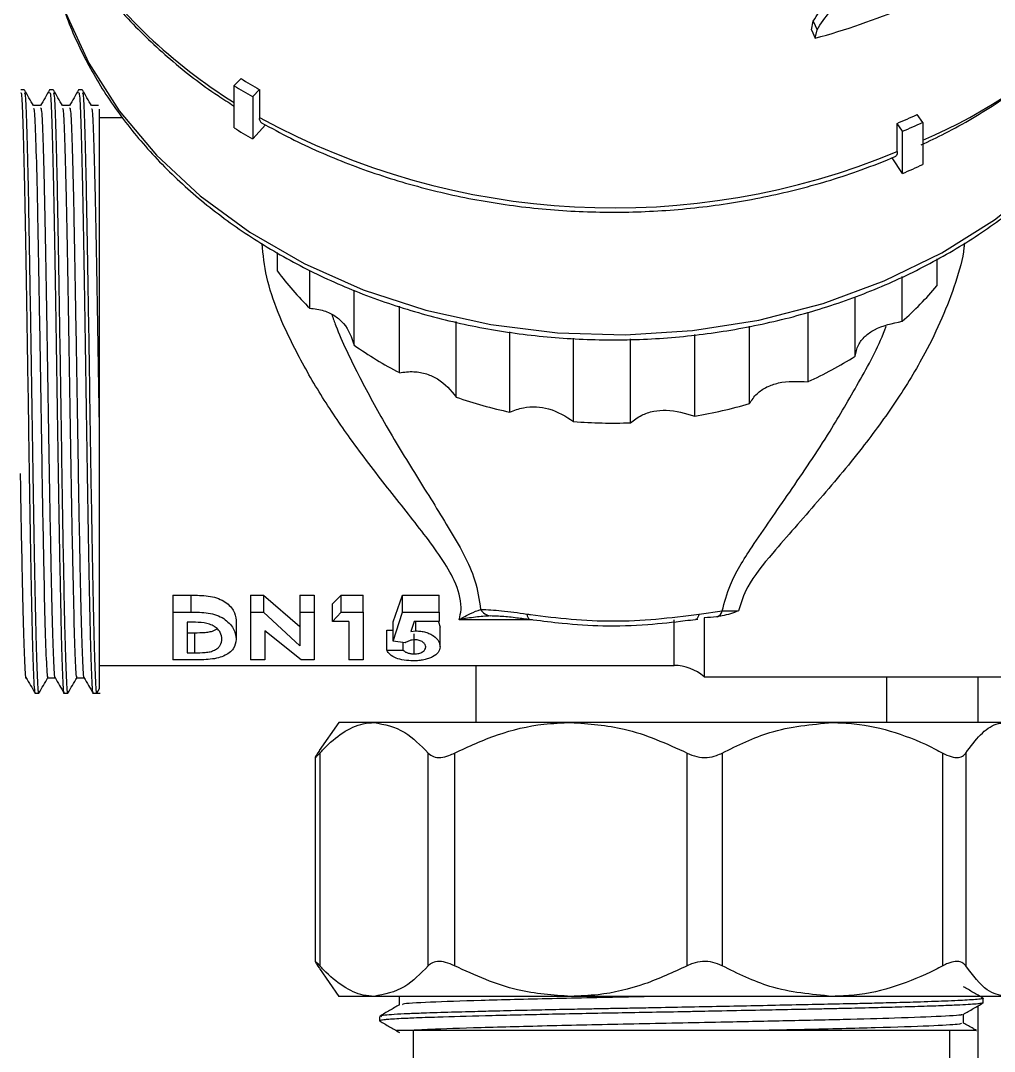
# Model space of a CAD drawing. Extents: x 150 to 4150, y 50 to 2920.
# Drawn here: x 1107.2 to 1213.8, y 1360.4 to 1473.3 of the extents above; entities that cross this region are included whole.
import ezdxf

# ---------------------------------------------------------------- set-up
doc = ezdxf.new("R2010")
doc.units = 0
doc.header["$LTSCALE"] = 10
doc.linetypes.add('SLD-KATı', pattern=[0])
doc.layers.get('0').update_dxf_attribs({"linetype": 'CONTINUOUS'})

msp = doc.modelspace()

# ---------------------------------------------------------------- linework, layer by layer
at = {"color": 7, "linetype": 'SLD-KATı'}
for p, q in [((1193.77, 1472.3), (1193.97, 1473.24)), ((1193.77, 1472.3), (1194.18, 1471.37)), ((1194.18, 1471.37), (1194.38, 1472.31)), ((1130.54, 1466.18), (1131.31, 1466.96)), ((1107.57, 1465.72), (1107.17, 1465.72)), ((1110.74, 1465.72), (1110.34, 1465.72)), ((1113.92, 1465.72), (1113.52, 1465.72)), ((1130.54, 1461.56), (1130.54, 1466.18)), ((1132.58, 1464.98), (1133.31, 1465.77)), ((1133.31, 1465.77), (1133.31, 1462.7)), ((1132.58, 1464.98), (1132.58, 1460.36)), ((1109.35, 1464), (1108.57, 1464)), ((1112.53, 1464), (1111.74, 1464)), ((1115.7, 1464), (1114.92, 1464)), ((1118.35, 1462.67), (1115.78, 1462.67)), ((1205.97, 1462.16), (1205.34, 1463.01)), ((1132.58, 1460.36), (1133.98, 1461.88)), ((1203.16, 1458.97), (1203.16, 1462.05)), ((1203.75, 1461.18), (1203.16, 1462.05)), ((1203.75, 1456.56), (1203.75, 1461.18)), ((1205.97, 1462.16), (1205.97, 1457.54)), ((1203.75, 1456.56), (1202.6, 1458.27)), ((1135.29, 1445.86), (1135.29, 1447.92)), ((1207.52, 1444.27), (1207.52, 1447.21)), ((1138.82, 1441.8), (1138.82, 1445.95)), ((1203.7, 1440.37), (1203.7, 1445.26)), ((1143.69, 1437.74), (1143.69, 1443.78)), ((1198.55, 1436.53), (1198.55, 1443.06)), ((1148.64, 1434.74), (1148.64, 1442.03)), ((1193.4, 1433.75), (1193.4, 1441.37)), ((1154.87, 1432.07), (1154.87, 1440.33)), ((1186.99, 1431.36), (1186.99, 1439.83)), ((1160.75, 1430.42), (1160.75, 1439.23)), ((1167.72, 1429.39), (1167.72, 1438.53)), ((1181, 1429.97), (1181, 1438.92)), ((1173.97, 1429.25), (1173.97, 1438.43)), ((1123.82, 1410.37), (1125.8, 1410.37)), ((1123.82, 1410.37), (1123.82, 1408.52)), ((1125.8, 1410.37), (1125.8, 1408.52)), ((1132.34, 1410.37), (1133.76, 1410.37)), ((1132.34, 1410.37), (1132.34, 1408.52)), ((1133.76, 1410.37), (1137.73, 1406.95)), ((1133.76, 1410.37), (1133.76, 1408.52)), ((1137.73, 1410.37), (1139.3, 1410.37)), ((1137.73, 1410.37), (1137.73, 1408.52)), ((1139.3, 1410.37), (1139.3, 1408.52)), ((1141.32, 1409.43), (1142.26, 1410.37)), ((1142.26, 1410.37), (1144.68, 1410.37)), ((1142.26, 1408.52), (1142.26, 1410.37)), ((1144.68, 1408.52), (1144.68, 1410.37)), ((1147.97, 1407.43), (1149, 1410.37)), ((1149, 1410.37), (1152.99, 1410.37)), ((1149, 1408.52), (1149, 1410.37)), ((1152.99, 1408.52), (1152.99, 1410.37)), ((1141.32, 1407.49), (1141.32, 1409.43)), ((1123.82, 1408.52), (1125.8, 1408.52)), ((1123.82, 1408.52), (1123.82, 1403.28)), ((1132.34, 1408.52), (1133.76, 1408.52)), ((1132.34, 1408.52), (1132.34, 1403.28)), ((1133.76, 1408.52), (1137.73, 1404.81)), ((1137.73, 1408.52), (1137.73, 1404.81)), ((1137.73, 1408.52), (1139.3, 1408.52)), ((1139.3, 1408.52), (1139.3, 1403.28)), ((1141.32, 1407.49), (1142.26, 1408.52)), ((1142.26, 1408.52), (1144.68, 1408.52)), ((1144.68, 1408.52), (1144.68, 1403.28)), ((1147.97, 1405.33), (1149, 1408.52)), ((1149, 1408.52), (1152.99, 1408.52)), ((1152.99, 1408.52), (1152.99, 1407.49)), ((1159.24, 1408.08), (1158.62, 1408.09)), ((1181.47, 1408.3), (1184.01, 1408.64)), ((1125.99, 1407.41), (1125.39, 1407.41)), ((1125.39, 1407.41), (1125.39, 1404.05)), ((1130.77, 1407.63), (1130.77, 1405.54)), ((1143.11, 1407.49), (1141.32, 1407.49)), ((1143.11, 1407.49), (1143.11, 1403.28)), ((1147.97, 1405.33), (1147.97, 1407.43)), ((1150.25, 1407.49), (1149.9, 1406.39)), ((1152.99, 1407.49), (1150.25, 1407.49)), ((1150.45, 1406.45), (1150.45, 1407.49)), ((1152.94, 1407.43), (1153.1, 1406.87)), ((1181.08, 1407.72), (1181.32, 1407.75)), ((1182.03, 1407.9), (1182.03, 1401.42)), ((1125.39, 1406.25), (1126.21, 1406.25)), ((1126.21, 1406.25), (1126.21, 1404.05)), ((1137.87, 1403.28), (1133.92, 1406.46)), ((1133.92, 1406.46), (1133.92, 1403.28)), ((1147.26, 1406.52), (1147.97, 1406.52)), ((1147.26, 1404.34), (1147.26, 1406.52)), ((1149.9, 1406.39), (1150.45, 1406.45)), ((1150.26, 1403.94), (1150.26, 1406.15)), ((1153.1, 1404.72), (1153.1, 1406.87)), ((1149.29, 1405.15), (1147.97, 1405.33)), ((1149.06, 1404.34), (1149.06, 1405.22)), ((1125.39, 1404.05), (1126.21, 1404.05)), ((1147.26, 1404.34), (1149.06, 1404.34)), ((1115.78, 1402.67), (1178.72, 1402.67)), ((1125.83, 1403.28), (1123.82, 1403.28)), ((1133.92, 1403.28), (1132.34, 1403.28)), ((1139.3, 1403.28), (1137.87, 1403.28)), ((1144.68, 1403.28), (1143.11, 1403.28)), ((1157.03, 1402.67), (1157.03, 1396.42)), ((1110.15, 1401.33), (1110.93, 1401.33)), ((1113.32, 1401.33), (1114.11, 1401.33)), ((1182.03, 1401.42), (1228.28, 1401.42)), ((1202.03, 1396.42), (1202.03, 1401.42)), ((1115.52, 1399.63), (1115.81, 1400.14)), ((1108.76, 1399.62), (1109.15, 1399.62)), ((1111.93, 1399.62), (1112.33, 1399.62)), ((1115.11, 1399.62), (1115.86, 1399.62)), ((1142.03, 1396.42), (1139.87, 1393.34)), ((1145.87, 1396.42), (1142.03, 1396.42)), ((1167.43, 1396.42), (1145.87, 1396.42)), ((1196.07, 1396.42), (1167.43, 1396.42)), ((1215.02, 1396.42), (1196.07, 1396.42)), ((1139.42, 1392.65), (1139.42, 1370.22)), ((1139.91, 1393.31), (1139.69, 1393.07)), ((1139.94, 1393.07), (1139.94, 1369.76)), ((1151.81, 1369.76), (1151.81, 1393.07)), ((1154.68, 1393.07), (1154.68, 1369.76)), ((1180.17, 1369.76), (1180.17, 1393.07)), ((1183.99, 1393.07), (1183.99, 1369.76)), ((1208.15, 1369.76), (1208.15, 1393.07)), ((1210.68, 1393.07), (1210.68, 1369.76)), ((1139.69, 1369.76), (1139.91, 1369.5)), ((1139.89, 1369.48), (1142.03, 1366.42)), ((1145.87, 1366.42), (1142.03, 1366.42)), ((1167.43, 1366.42), (1145.87, 1366.42)), ((1148.63, 1366.46), (1148.63, 1365.48)), ((1196.07, 1366.42), (1167.43, 1366.42)), ((1215.02, 1366.42), (1196.07, 1366.42)), ((1212.58, 1365.72), (1212.58, 1366.21)), ((1146.48, 1364.23), (1146.48, 1363.73)), ((1210.43, 1363.49), (1210.43, 1364.47)), ((1150.16, 1362.67), (1150.16, 1275.17)), ((1208.91, 1350.79), (1208.91, 1362.67))]:
    msp.add_line(p, q, dxfattribs=at)
at = {"color": 8, "linetype": 'SLD-KATı'}
for p, q in [((1163.21, 1407.68), (1155.18, 1407.68)), ((1178.72, 1402.67), (1178.72, 1407.68)), ((1212.03, 1396.42), (1212.03, 1401.42)), ((1212.03, 1348.29), (1212.03, 1365.39))]:
    msp.add_line(p, q, dxfattribs=at)
at = {"color": 8, "linetype": 'SLD-KATı', "flags": 128}
for points in [[(1109.53, 1487.73), (1109.61, 1485.59), (1110.43, 1479.8), (1112.11, 1474.11), (1114.63, 1468.63), (1117.95, 1463.42), (1122.04, 1458.55), (1126.83, 1454.1), (1132.25, 1450.13), (1138.23, 1446.69), (1144.69, 1443.83), (1151.53, 1441.59), (1158.65, 1440.01), (1165.97, 1439.1), (1173.37, 1438.88), (1180.75, 1439.35), (1188.01, 1440.5), (1195.04, 1442.33), (1201.75, 1444.79), (1208.05, 1447.86), (1213.83, 1451.5), (1219.04, 1455.65), (1223.58, 1460.26), (1227.32, 1465.14)], [(1162.59, 1408.3), (1162.65, 1408.1), (1162.72, 1407.94), (1162.8, 1407.82), (1162.88, 1407.74), (1162.97, 1407.71)], [(1181.47, 1408.3), (1181.41, 1408.1), (1181.34, 1407.94), (1181.27, 1407.82), (1181.18, 1407.74), (1181.08, 1407.71), (1181.08, 1407.71)]]:
    msp.add_lwpolyline(points, dxfattribs=at)
at = {"color": 7, "linetype": 'SLD-KATı', "flags": 128}
for points in [[(1193.97, 1473.24), (1194.18, 1472.77), (1194.38, 1472.31)], [(1203.16, 1458.97), (1203.14, 1458.71), (1203.07, 1458.52), (1202.96, 1458.41), (1202.95, 1458.41)]]:
    msp.add_lwpolyline(points, dxfattribs=at)
at = {"color": 8, "linetype": 'SLD-KATı'}
for centre, radius, start, end in [((1185.06, 1510.33), 54.29, 292.6503, 340.5464), ((1160.46, 1512.81), 56.95, 214.3698, 238.3059)]:
    msp.add_arc(centre, radius, start, end, dxfattribs=at)
at = {"color": 7, "linetype": 'SLD-KATı'}
for centre, radius, start, end in [((1173.68, 1546.52), 77.89, 285.2585, 292.8775), ((1166.62, 1524.49), 67.51, 238.4593, 240.4311), ((1166.51, 1524.79), 68.77, 238.4595, 240.4317), ((1133.92, 1462.6), 0.62, 171.5374, 231.528), ((1172.13, 1533.86), 81.07, 241.3916, 292.5083), ((1174.93, 1529.37), 73, 292.7462, 294.6182), ((1166.51, 1520.17), 68.77, 238.4595, 240.4317), ((1175.01, 1529.74), 74.33, 292.746, 294.619), ((1174.97, 1525.19), 74.41, 292.7473, 294.6184), ((1162.99, 1466.37), 34.46, 216.5151, 225.4694), ((1180.03, 1467.33), 35.88, 311.2874, 320.0043), ((1168.38, 1472.85), 42.91, 234.8851, 242.6205), ((1174.93, 1474.17), 44.43, 294.56, 302.118), ((1171.43, 1479.77), 50.5, 250.8573, 257.7972), ((1172.39, 1480.74), 51.49, 279.6257, 286.4754), ((1172.03, 1483.11), 53.89, 265.4139, 272.0587), ((1158.86, 1409.62), 1.55, 211.785, 261.0284), ((1183.09, 1408.89), 0.952, 292.2571, 344.8827), ((1178.72, 1397.67), 5, 48.5904, 90)]:
    msp.add_arc(centre, radius, start, end, dxfattribs=at)
for points, knots in [([(1205.78, 1459.68), (1206.66, 1460.1), (1209.62, 1461.52), (1214.33, 1464.32), (1219.68, 1468.24), (1224.45, 1472.61), (1228.61, 1477.38), (1232.05, 1482.48), (1234.62, 1487.37), (1235.69, 1490.61), (1236.14, 1491.98)], [0, 0, 0, 0, 0.059568, 0.19949, 0.339451, 0.479328, 0.619059, 0.758578, 0.897818, 1, 1, 1, 1]), ([(1109.54, 1488.58), (1109.54, 1488.54), (1109.44, 1486.64), (1109.78, 1482.86), (1110.87, 1477.33), (1112.78, 1471.93), (1115.42, 1466.74), (1118.78, 1461.82), (1122.82, 1457.23), (1127.48, 1453.03), (1132.71, 1449.27), (1138.44, 1446), (1144.59, 1443.26), (1151.09, 1441.1), (1157.86, 1439.52), (1164.81, 1438.56), (1171.84, 1438.23), (1178.89, 1438.53), (1185.84, 1439.46), (1192.63, 1441), (1199.15, 1443.14), (1205.34, 1445.86), (1211.1, 1449.11), (1216.38, 1452.86), (1221.06, 1457.08), (1224.68, 1461.04), (1226.44, 1463.7), (1227.1, 1464.71)], [0, 0, 0, 0, 0.000815, 0.042717, 0.084625, 0.126556, 0.168552, 0.210637, 0.252817, 0.295085, 0.337424, 0.379815, 0.422241, 0.464688, 0.507149, 0.549617, 0.59209, 0.634569, 0.677056, 0.71955, 0.762051, 0.804559, 0.847066, 0.889563, 0.932034, 0.974461, 1, 1, 1, 1]), ([(1113.67, 1480.22), (1114.08, 1479.58), (1115.57, 1477.21), (1118.85, 1473.44), (1123.47, 1469.01), (1127.46, 1465.91), (1129.92, 1464.35), (1130.49, 1463.98)], [0, 0, 0, 0, 0.1024222, 0.3735461, 0.6452001, 0.917294, 1, 1, 1, 1]), ([(1193.97, 1473.24), (1194.39, 1473.91), (1195.23, 1475.25), (1196.69, 1476.48), (1197.43, 1477.1)], [0, 0, 0, 0, 0.49873, 1, 1, 1, 1]), ([(1194.38, 1472.31), (1194.81, 1472.98), (1195.68, 1474.33), (1197.16, 1475.57), (1197.9, 1476.19)], [0, 0, 0, 0, 0.497402, 1, 1, 1, 1]), ([(1108.57, 1463.99), (1108.41, 1464.27), (1108.08, 1464.85), (1107.75, 1465.42), (1107.58, 1465.71)], [0, 0, 0, 0, 0.500001, 1, 1, 1, 1]), ([(1110.33, 1465.71), (1110.17, 1465.42), (1109.84, 1464.85), (1109.51, 1464.28), (1109.34, 1463.99)], [0, 0, 0, 0, 0.500004, 1, 1, 1, 1]), ([(1111.75, 1463.99), (1111.58, 1464.27), (1111.25, 1464.85), (1110.92, 1465.42), (1110.76, 1465.71)], [0, 0, 0, 0, 0.499996, 1, 1, 1, 1]), ([(1113.51, 1465.71), (1113.34, 1465.42), (1113.01, 1464.85), (1112.68, 1464.28), (1112.51, 1463.99)], [0, 0, 0, 0, 0.500004, 1, 1, 1, 1]), ([(1114.92, 1463.99), (1114.76, 1464.27), (1114.43, 1464.85), (1114.1, 1465.42), (1113.93, 1465.71)], [0, 0, 0, 0, 0.499996, 1, 1, 1, 1]), ([(1107.17, 1465.44), (1107.2, 1465.42), (1107.28, 1465.36), (1107.42, 1462.09), (1107.57, 1456.37), (1107.71, 1448.58), (1107.86, 1439.5), (1108.01, 1429.83), (1108.15, 1420.39), (1108.3, 1412.02), (1108.44, 1405.28), (1108.59, 1401.09), (1108.7, 1399.28), (1108.75, 1399.71), (1108.76, 1399.76)], [0, 0, 0, 0, 0.065163, 0.157841, 0.250769, 0.341844, 0.434999, 0.527268, 0.618779, 0.712081, 0.803511, 0.895876, 0.988992, 1, 1, 1, 1]), ([(1107.58, 1465.39), (1107.61, 1465.36), (1107.69, 1465.28), (1107.82, 1462.08), (1107.97, 1456.38), (1108.1, 1448.58), (1108.26, 1439.5), (1108.4, 1429.83), (1108.55, 1420.39), (1108.7, 1412.02), (1108.84, 1405.29), (1108.99, 1401.06), (1109.1, 1399.26), (1109.16, 1399.77), (1109.17, 1399.86)], [0, 0, 0, 0, 0.0565344, 0.1492126, 0.2421399, 0.3332145, 0.4263698, 0.5186384, 0.610149, 0.7034514, 0.794881, 0.8872459, 0.9803613, 1, 1, 1, 1]), ([(1110.34, 1465.44), (1110.38, 1465.42), (1110.46, 1465.36), (1110.59, 1462.09), (1110.75, 1456.37), (1110.88, 1448.58), (1111.04, 1439.5), (1111.18, 1429.83), (1111.32, 1420.39), (1111.48, 1412.02), (1111.62, 1405.28), (1111.76, 1401.09), (1111.87, 1399.28), (1111.93, 1399.71), (1111.93, 1399.76)], [0, 0, 0, 0, 0.065163, 0.157841, 0.250769, 0.341844, 0.434999, 0.527268, 0.618779, 0.712081, 0.803511, 0.895876, 0.988992, 1, 1, 1, 1]), ([(1110.76, 1465.39), (1110.78, 1465.36), (1110.86, 1465.28), (1110.99, 1462.08), (1111.14, 1456.38), (1111.28, 1448.58), (1111.43, 1439.5), (1111.58, 1429.83), (1111.72, 1420.39), (1111.87, 1412.02), (1112.01, 1405.29), (1112.16, 1401.06), (1112.28, 1399.26), (1112.33, 1399.77), (1112.34, 1399.86)], [0, 0, 0, 0, 0.056534, 0.149213, 0.24214, 0.333214, 0.42637, 0.518638, 0.610149, 0.703451, 0.794881, 0.887246, 0.980361, 1, 1, 1, 1]), ([(1113.52, 1465.44), (1113.55, 1465.42), (1113.63, 1465.36), (1113.77, 1462.09), (1113.92, 1456.37), (1114.06, 1448.58), (1114.21, 1439.5), (1114.36, 1429.83), (1114.5, 1420.39), (1114.65, 1412.02), (1114.79, 1405.28), (1114.94, 1401.09), (1115.05, 1399.28), (1115.1, 1399.71), (1115.11, 1399.76)], [0, 0, 0, 0, 0.065163, 0.157841, 0.250769, 0.341844, 0.434999, 0.527268, 0.618779, 0.712081, 0.803511, 0.895876, 0.988992, 1, 1, 1, 1]), ([(1113.93, 1465.39), (1113.96, 1465.36), (1114.04, 1465.28), (1114.17, 1462.08), (1114.32, 1456.38), (1114.45, 1448.58), (1114.61, 1439.5), (1114.75, 1429.83), (1114.9, 1420.39), (1115.05, 1412.02), (1115.19, 1405.29), (1115.34, 1401.06), (1115.45, 1399.26), (1115.51, 1399.77), (1115.52, 1399.86)], [0, 0, 0, 0, 0.056534, 0.149213, 0.24214, 0.333214, 0.42637, 0.518638, 0.610149, 0.703451, 0.794881, 0.887246, 0.980361, 1, 1, 1, 1]), ([(1108.57, 1463.69), (1108.6, 1463.66), (1108.68, 1463.59), (1108.81, 1460.55), (1108.96, 1455.14), (1109.1, 1447.75), (1109.25, 1439.15), (1109.4, 1429.98), (1109.54, 1421.03), (1109.69, 1413.09), (1109.83, 1406.7), (1109.98, 1402.73), (1110.09, 1401.01), (1110.14, 1401.43), (1110.15, 1401.48)], [0, 0, 0, 0, 0.0567747, 0.1502373, 0.2439533, 0.3358, 0.4297448, 0.5227957, 0.6150819, 0.7091757, 0.8013795, 0.8945268, 0.9884316, 1, 1, 1, 1]), ([(1109.35, 1463.74), (1109.39, 1463.71), (1109.47, 1463.66), (1109.6, 1460.56), (1109.75, 1455.14), (1109.89, 1447.75), (1110.04, 1439.15), (1110.19, 1429.98), (1110.33, 1421.03), (1110.49, 1413.09), (1110.63, 1406.69), (1110.77, 1402.76), (1110.88, 1401.02), (1110.93, 1401.37), (1110.93, 1401.38)], [0, 0, 0, 0, 0.065338, 0.158884, 0.252684, 0.344613, 0.438642, 0.531776, 0.624145, 0.718323, 0.810609, 0.903839, 0.997828, 1, 1, 1, 1]), ([(1111.75, 1463.69), (1111.78, 1463.66), (1111.85, 1463.59), (1111.98, 1460.55), (1112.13, 1455.14), (1112.27, 1447.75), (1112.42, 1439.15), (1112.57, 1429.98), (1112.71, 1421.03), (1112.87, 1413.09), (1113.01, 1406.7), (1113.15, 1402.73), (1113.26, 1401.01), (1113.32, 1401.43), (1113.32, 1401.48)], [0, 0, 0, 0, 0.056775, 0.150237, 0.243953, 0.3358, 0.429745, 0.522796, 0.615082, 0.709176, 0.80138, 0.894527, 0.988432, 1, 1, 1, 1]), ([(1112.53, 1463.74), (1112.56, 1463.71), (1112.64, 1463.66), (1112.78, 1460.56), (1112.93, 1455.14), (1113.07, 1447.75), (1113.22, 1439.15), (1113.37, 1429.98), (1113.51, 1421.03), (1113.66, 1413.09), (1113.8, 1406.69), (1113.95, 1402.76), (1114.05, 1401.02), (1114.1, 1401.37), (1114.1, 1401.38)], [0, 0, 0, 0, 0.065338, 0.158884, 0.252684, 0.344613, 0.438642, 0.531776, 0.624145, 0.718323, 0.810609, 0.903839, 0.997828, 1, 1, 1, 1]), ([(1114.92, 1463.69), (1114.95, 1463.66), (1115.03, 1463.59), (1115.16, 1460.55), (1115.31, 1455.14), (1115.45, 1447.75), (1115.6, 1439.15), (1115.71, 1432.23), (1115.77, 1428.5), (1115.78, 1427.76)], [0, 0, 0, 0, 0.103991, 0.275182, 0.446837, 0.615068, 0.787142, 0.957578, 1, 1, 1, 1]), ([(1115.78, 1463.61), (1115.78, 1463.52), (1115.78, 1463.06), (1115.78, 1461.69), (1115.78, 1458.98), (1115.78, 1455.71), (1115.78, 1451.78), (1115.78, 1447.31), (1115.78, 1442.43), (1115.78, 1435.89), (1115.78, 1430.94), (1115.78, 1427.76)], [0, 0, 0, 0, 0.032321, 0.162245, 0.269691, 0.377137, 0.484582, 0.592027, 0.699472, 0.806918, 1, 1, 1, 1]), ([(1133.54, 1462.12), (1134.6, 1461.54), (1137.65, 1459.87), (1143.02, 1457.53), (1149.71, 1455.29), (1156.67, 1453.65), (1163.81, 1452.62), (1171.05, 1452.22), (1178.3, 1452.45), (1185.48, 1453.31), (1192.5, 1454.79), (1198.32, 1456.55), (1201.72, 1457.91), (1202.95, 1458.41)], [0, 0, 0, 0, 0.052613, 0.151495, 0.250426, 0.349383, 0.448356, 0.547341, 0.646337, 0.745348, 0.844373, 0.943416, 1, 1, 1, 1]), ([(1138.82, 1441.8), (1139.35, 1441.74), (1140.36, 1441.61), (1141.63, 1440.99), (1143, 1439.78), (1143.41, 1438.59), (1143.69, 1437.74)], [0, 0, 0, 0, 0.209001, 0.395326, 0.574936, 1, 1, 1, 1]), ([(1198.55, 1436.53), (1198.64, 1436.95), (1198.8, 1437.74), (1199.59, 1438.75), (1201.11, 1439.82), (1202.64, 1440.15), (1203.7, 1440.37)], [0, 0, 0, 0, 0.209005, 0.395332, 0.574943, 1, 1, 1, 1]), ([(1148.64, 1434.74), (1149.17, 1434.81), (1150.18, 1434.93), (1151.63, 1434.65), (1153.41, 1433.84), (1154.26, 1432.8), (1154.87, 1432.07)], [0, 0, 0, 0, 0.209002, 0.395328, 0.574934, 1, 1, 1, 1]), ([(1186.99, 1431.36), (1187.24, 1431.74), (1187.7, 1432.45), (1188.85, 1433.21), (1190.72, 1433.86), (1192.29, 1433.8), (1193.4, 1433.75)], [0, 0, 0, 0, 0.209002, 0.395329, 0.574937, 1, 1, 1, 1]), ([(1160.75, 1430.42), (1161.23, 1430.61), (1162.14, 1430.97), (1163.63, 1431.05), (1165.64, 1430.72), (1166.86, 1429.94), (1167.72, 1429.39)], [0, 0, 0, 0, 0.208999, 0.395328, 0.574942, 1, 1, 1, 1]), ([(1173.97, 1429.25), (1174.35, 1429.55), (1175.07, 1430.11), (1176.46, 1430.56), (1178.5, 1430.73), (1179.96, 1430.28), (1181, 1429.97)], [0, 0, 0, 0, 0.208998, 0.395325, 0.574939, 1, 1, 1, 1]), ([(1115.78, 1427.76), (1115.78, 1426.37), (1115.78, 1423.22), (1115.78, 1418.54), (1115.78, 1413.88), (1115.78, 1409.75), (1115.78, 1406.22), (1115.78, 1403.42), (1115.78, 1401.4), (1115.78, 1400.24), (1115.78, 1400.18), (1115.78, 1400.16)], [0, 0, 0, 0, 0.091867, 0.207731, 0.323595, 0.439447, 0.555309, 0.671519, 0.787727, 0.906113, 1, 1, 1, 1]), ([(1107.12, 1423.7), (1107.13, 1422.87), (1107.19, 1419.05), (1107.31, 1413.13), (1107.45, 1406.69), (1107.6, 1402.76), (1107.7, 1401.02), (1107.75, 1401.37), (1107.75, 1401.38)], [0, 0, 0, 0, 0.06438, 0.298818, 0.528547, 0.760627, 0.994594, 1, 1, 1, 1]), ([(1125.8, 1410.37), (1126.44, 1410.36), (1127.41, 1410.35), (1128.64, 1410.1), (1129.44, 1409.73), (1130.04, 1409.25), (1130.65, 1408.54), (1130.72, 1407.99), (1130.77, 1407.63)], [0, 0, 0, 0, 0.250375, 0.375449, 0.500396, 0.624139, 0.750841, 1, 1, 1, 1]), ([(1125.8, 1408.52), (1126.44, 1408.51), (1127.41, 1408.49), (1128.65, 1408.21), (1129.44, 1407.81), (1130.04, 1407.29), (1130.65, 1406.53), (1130.72, 1405.93), (1130.77, 1405.54)], [0, 0, 0, 0, 0.240985, 0.362311, 0.485892, 0.610923, 0.740904, 1, 1, 1, 1]), ([(1155.18, 1407.68), (1155.19, 1407.69), (1155.61, 1407.93), (1156.42, 1408.39), (1157.18, 1408.67), (1157.54, 1408.81)], [0, 0, 0, 0, 0.006468, 0.526186, 1, 1, 1, 1]), ([(1158.62, 1408.09), (1158.07, 1408.06), (1157.24, 1408), (1156.1, 1407.84), (1155.5, 1407.74), (1155.19, 1407.68), (1155.18, 1407.68)], [0, 0, 0, 0, 0.480934, 0.736458, 0.992492, 1, 1, 1, 1]), ([(1157.54, 1408.81), (1158.29, 1408.78), (1159.86, 1408.71), (1161.65, 1408.44), (1162.59, 1408.3)], [0, 0, 0, 0, 0.475924, 1, 1, 1, 1]), ([(1158.79, 1408.09), (1158.89, 1408.09), (1159.2, 1408.11), (1160.11, 1408.07), (1161.41, 1407.92), (1162.49, 1407.78), (1162.98, 1407.71)], [0, 0, 0, 0, 0.102693, 0.311946, 0.685635, 1, 1, 1, 1]), ([(1162.59, 1408.3), (1162.73, 1408.28), (1165.77, 1407.86), (1170.57, 1407.39), (1176.81, 1407.69), (1179.9, 1408.1), (1181.47, 1408.3)], [0, 0, 0, 0, 0.023077, 0.499397, 0.746777, 1, 1, 1, 1]), ([(1185.77, 1408.66), (1185.76, 1408.66), (1185.23, 1408.41), (1184.44, 1408.17), (1183.63, 1408.04), (1183.46, 1408.01)], [0, 0, 0, 0, 0.0088569, 0.78752, 1, 1, 1, 1]), ([(1184.01, 1408.64), (1184.43, 1408.65), (1184.99, 1408.65), (1185.61, 1408.66), (1185.77, 1408.66)], [0, 0, 0, 0, 0.7415076, 1, 1, 1, 1]), ([(1128.38, 1406.94), (1128.21, 1407.03), (1127.88, 1407.2), (1127.05, 1407.38), (1126.41, 1407.4), (1125.99, 1407.41)], [0, 0, 0, 0, 0.253973, 0.504143, 1, 1, 1, 1]), ([(1129.2, 1405.56), (1129.18, 1405.8), (1129.13, 1406.17), (1128.79, 1406.64), (1128.51, 1406.84), (1128.38, 1406.94)], [0, 0, 0, 0, 0.504571, 0.75438, 1, 1, 1, 1]), ([(1162.97, 1407.71), (1163.08, 1407.7), (1164.21, 1407.56), (1166.88, 1407.23), (1171.08, 1406.94), (1175.61, 1407.09), (1179.02, 1407.46), (1180.7, 1407.67), (1181.08, 1407.72)], [0, 0, 0, 0, 0.019268, 0.197351, 0.440857, 0.708497, 0.934892, 1, 1, 1, 1]), ([(1183.46, 1408.01), (1183.43, 1408.01), (1182.97, 1407.94), (1182.49, 1407.92), (1182.03, 1407.9)], [0, 0, 0, 0, 0.048896, 1, 1, 1, 1]), ([(1126.21, 1406.25), (1126.6, 1406.26), (1127.19, 1406.26), (1127.94, 1406.36), (1128.4, 1406.5), (1128.6, 1406.64), (1128.68, 1406.7)], [0, 0, 0, 0, 0.422683, 0.633785, 0.844487, 1, 1, 1, 1]), ([(1150.45, 1406.45), (1150.63, 1406.44), (1151, 1406.43), (1151.53, 1406.32), (1152, 1406.14), (1152.54, 1405.83), (1153.02, 1405.33), (1153.07, 1404.92), (1153.1, 1404.72)], [0, 0, 0, 0, 0.119977, 0.240708, 0.360902, 0.487814, 0.741364, 1, 1, 1, 1]), ([(1130.77, 1405.54), (1130.72, 1405.18), (1130.63, 1404.63), (1130.04, 1404.04), (1129.42, 1403.69), (1128.64, 1403.43), (1127.4, 1403.28), (1126.46, 1403.28), (1125.83, 1403.28)], [0, 0, 0, 0, 0.2597284, 0.3896374, 0.5140508, 0.6375588, 0.7586247, 1, 1, 1, 1]), ([(1126.21, 1404.05), (1126.6, 1404.05), (1127.19, 1404.06), (1127.95, 1404.16), (1128.44, 1404.34), (1128.8, 1404.59), (1129.14, 1404.98), (1129.18, 1405.33), (1129.2, 1405.56)], [0, 0, 0, 0, 0.240968, 0.362093, 0.485411, 0.611799, 0.740363, 1, 1, 1, 1]), ([(1150.33, 1405.48), (1150.23, 1405.47), (1150.02, 1405.46), (1149.65, 1405.36), (1149.44, 1405.23), (1149.29, 1405.15)], [0, 0, 0, 0, 0.245063, 0.493425, 1, 1, 1, 1]), ([(1153.1, 1404.72), (1153.06, 1404.5), (1153, 1404.08), (1152.43, 1403.66), (1151.84, 1403.41), (1151.33, 1403.28), (1150.86, 1403.21), (1150.47, 1403.18), (1150.27, 1403.18), (1150.17, 1403.18)], [0, 0, 0, 0, 0.258519, 0.511764, 0.639277, 0.758753, 0.879691, 0.939875, 1, 1, 1, 1]), ([(1150.26, 1403.94), (1150.35, 1403.94), (1150.53, 1403.94), (1150.78, 1403.99), (1151.01, 1404.06), (1151.26, 1404.19), (1151.49, 1404.4), (1151.51, 1404.59), (1151.53, 1404.69)], [0, 0, 0, 0, 0.1199124, 0.2407214, 0.3633556, 0.488032, 0.7415787, 1, 1, 1, 1]), ([(1151.53, 1404.69), (1151.52, 1404.78), (1151.49, 1404.97), (1151.28, 1405.19), (1151.04, 1405.33), (1150.83, 1405.42), (1150.58, 1405.47), (1150.41, 1405.48), (1150.33, 1405.48)], [0, 0, 0, 0, 0.258376, 0.512113, 0.639309, 0.759609, 0.881513, 1, 1, 1, 1]), ([(1150.17, 1403.18), (1149.83, 1403.19), (1149.14, 1403.22), (1148.23, 1403.46), (1147.55, 1403.84), (1147.36, 1404.17), (1147.26, 1404.34)], [0, 0, 0, 0, 0.2419189, 0.4878247, 0.7407419, 1, 1, 1, 1]), ([(1149.06, 1404.34), (1149.12, 1404.29), (1149.24, 1404.17), (1149.53, 1404.04), (1149.82, 1403.97), (1150.07, 1403.94), (1150.2, 1403.94), (1150.26, 1403.94)], [0, 0, 0, 0, 0.257499, 0.509642, 0.756097, 0.878199, 1, 1, 1, 1]), ([(1107.75, 1401.35), (1107.92, 1401.06), (1108.25, 1400.49), (1108.58, 1399.91), (1108.75, 1399.63)], [0, 0, 0, 0, 0.5, 1, 1, 1, 1]), ([(1109.17, 1399.63), (1109.33, 1399.91), (1109.66, 1400.49), (1110, 1401.06), (1110.16, 1401.35)], [0, 0, 0, 0, 0.5000084, 1, 1, 1, 1]), ([(1110.93, 1401.35), (1111.09, 1401.06), (1111.42, 1400.49), (1111.75, 1399.91), (1111.92, 1399.63)], [0, 0, 0, 0, 0.5, 1, 1, 1, 1]), ([(1112.34, 1399.63), (1112.51, 1399.91), (1112.84, 1400.49), (1113.17, 1401.06), (1113.34, 1401.35)], [0, 0, 0, 0, 0.500004, 1, 1, 1, 1]), ([(1114.1, 1401.35), (1114.27, 1401.06), (1114.6, 1400.49), (1114.93, 1399.91), (1115.1, 1399.63)], [0, 0, 0, 0, 0.499995, 1, 1, 1, 1]), ([(1139.94, 1393.07), (1140.07, 1393.22), (1140.88, 1394.09), (1142.44, 1395.41), (1144.32, 1396.31), (1145.48, 1396.39), (1145.87, 1396.42)], [0, 0, 0, 0, 0.0732674, 0.43654, 0.8088646, 1, 1, 1, 1]), ([(1145.87, 1396.42), (1147.01, 1396.21), (1149.07, 1395.82), (1150.96, 1393.92), (1151.81, 1393.07)], [0, 0, 0, 0, 0.551011, 1, 1, 1, 1]), ([(1154.68, 1393.07), (1156.23, 1393.79), (1159.36, 1395.23), (1163.71, 1396.27), (1166.43, 1396.38), (1167.43, 1396.42)], [0, 0, 0, 0, 0.382409, 0.774652, 1, 1, 1, 1]), ([(1167.43, 1396.42), (1169.39, 1396.28), (1173.82, 1395.97), (1177.9, 1394.11), (1180.17, 1393.07)], [0, 0, 0, 0, 0.44464, 1, 1, 1, 1]), ([(1183.99, 1393.07), (1185.71, 1393.92), (1189.55, 1395.82), (1193.75, 1396.21), (1196.07, 1396.42)], [0, 0, 0, 0, 0.44899, 1, 1, 1, 1]), ([(1196.07, 1396.42), (1196.87, 1396.39), (1199.18, 1396.31), (1203.01, 1395.43), (1206.19, 1394.11), (1207.87, 1393.22), (1208.15, 1393.07)], [0, 0, 0, 0, 0.191126, 0.5537071, 0.9267395, 1, 1, 1, 1]), ([(1210.68, 1393.07), (1211.2, 1393.79), (1212.27, 1395.23), (1213.76, 1396.27), (1214.68, 1396.38), (1215.02, 1396.42)], [0, 0, 0, 0, 0.3824063, 0.7746503, 1, 1, 1, 1]), ([(1139.69, 1393.07), (1139.6, 1392.92), (1139.41, 1392.63), (1139.42, 1392.55), (1139.63, 1392.74), (1139.85, 1392.98), (1139.94, 1393.07)], [0, 0, 0, 0, 0.2807182, 0.5628331, 0.8257615, 1, 1, 1, 1]), ([(1151.81, 1393.07), (1151.98, 1392.92), (1152.33, 1392.63), (1153.15, 1392.55), (1153.97, 1392.74), (1154.48, 1392.98), (1154.68, 1393.07)], [0, 0, 0, 0, 0.280708, 0.562837, 0.825747, 1, 1, 1, 1]), ([(1180.17, 1393.07), (1180.51, 1392.92), (1181.19, 1392.63), (1182.34, 1392.55), (1183.29, 1392.74), (1183.79, 1392.98), (1183.99, 1393.07)], [0, 0, 0, 0, 0.280693, 0.562826, 0.82575, 1, 1, 1, 1]), ([(1208.15, 1393.07), (1208.46, 1392.92), (1209.08, 1392.63), (1209.88, 1392.55), (1210.41, 1392.74), (1210.6, 1392.98), (1210.68, 1393.07)], [0, 0, 0, 0, 0.280701, 0.562844, 0.825747, 1, 1, 1, 1]), ([(1139.94, 1369.76), (1139.8, 1369.91), (1139.52, 1370.21), (1139.39, 1370.28), (1139.47, 1370.1), (1139.63, 1369.86), (1139.69, 1369.76)], [0, 0, 0, 0, 0.280696, 0.562836, 0.825725, 1, 1, 1, 1]), ([(1145.87, 1366.42), (1145.48, 1366.44), (1144.34, 1366.52), (1142.46, 1367.41), (1140.9, 1368.73), (1140.07, 1369.62), (1139.94, 1369.76)], [0, 0, 0, 0, 0.191134, 0.553706, 0.926733, 1, 1, 1, 1]), ([(1151.81, 1369.76), (1150.96, 1368.91), (1149.07, 1367.01), (1147.01, 1366.63), (1145.87, 1366.42)], [0, 0, 0, 0, 0.448989, 1, 1, 1, 1]), ([(1154.68, 1369.76), (1154.36, 1369.91), (1153.7, 1370.21), (1152.79, 1370.28), (1152.17, 1370.1), (1151.91, 1369.86), (1151.81, 1369.76)], [0, 0, 0, 0, 0.280688, 0.562809, 0.82574, 1, 1, 1, 1]), ([(1167.43, 1366.42), (1165.46, 1366.55), (1161.03, 1366.86), (1156.95, 1368.73), (1154.68, 1369.76)], [0, 0, 0, 0, 0.444645, 1, 1, 1, 1]), ([(1180.17, 1369.76), (1178.62, 1369.05), (1175.49, 1367.6), (1171.14, 1366.56), (1168.42, 1366.46), (1167.43, 1366.42)], [0, 0, 0, 0, 0.382413, 0.774654, 1, 1, 1, 1]), ([(1183.99, 1369.76), (1183.66, 1369.91), (1183, 1370.21), (1181.86, 1370.28), (1180.89, 1370.1), (1180.37, 1369.86), (1180.17, 1369.76)], [0, 0, 0, 0, 0.280698, 0.562834, 0.825753, 1, 1, 1, 1]), ([(1196.07, 1366.42), (1193.75, 1366.63), (1189.55, 1367.01), (1185.71, 1368.91), (1183.99, 1369.76)], [0, 0, 0, 0, 0.55101, 1, 1, 1, 1]), ([(1208.15, 1369.76), (1207.87, 1369.62), (1206.22, 1368.75), (1203.05, 1367.42), (1199.22, 1366.53), (1196.87, 1366.44), (1196.07, 1366.42)], [0, 0, 0, 0, 0.073261, 0.436541, 0.808872, 1, 1, 1, 1]), ([(1210.68, 1369.76), (1210.54, 1369.91), (1210.28, 1370.21), (1209.57, 1370.28), (1208.82, 1370.1), (1208.34, 1369.86), (1208.15, 1369.76)], [0, 0, 0, 0, 0.280689, 0.562838, 0.825751, 1, 1, 1, 1]), ([(1215.02, 1366.42), (1214.35, 1366.55), (1212.84, 1366.86), (1211.45, 1368.73), (1210.68, 1369.76)], [0, 0, 0, 0, 0.444648, 1, 1, 1, 1]), ([(1212.56, 1366.23), (1212.2, 1366.44), (1211.49, 1366.85), (1210.78, 1367.26), (1210.43, 1367.47)], [0, 0, 0, 0, 0.504535, 1, 1, 1, 1]), ([(1177.34, 1366.42), (1176.33, 1366.4), (1172.16, 1366.31), (1165.09, 1366.17), (1157.26, 1365.96), (1151.71, 1365.78), (1148.83, 1365.61), (1148.97, 1365.52), (1149.01, 1365.49)], [0, 0, 0, 0, 0.0674194, 0.2769613, 0.4905274, 0.6994797, 0.9119424, 1, 1, 1, 1]), ([(1212.54, 1365.72), (1212.55, 1365.71), (1212.61, 1365.69), (1212.46, 1365.66), (1212.25, 1365.63), (1211.68, 1365.56), (1210.51, 1365.49), (1208.25, 1365.39), (1205.88, 1365.31), (1203.19, 1365.23), (1200.82, 1365.17), (1198.92, 1365.12), (1197.37, 1365.09), (1195.75, 1365.05), (1193.83, 1365.01), (1191.32, 1364.96), (1187.96, 1364.89), (1184.4, 1364.82), (1181.37, 1364.76), (1178.5, 1364.7), (1175.37, 1364.65), (1171.72, 1364.58), (1168.06, 1364.51), (1163.35, 1364.41), (1157.9, 1364.28), (1153.8, 1364.16), (1151.44, 1364.09), (1150.3, 1364.04), (1149.25, 1364), (1148.3, 1363.95), (1147.49, 1363.9), (1146.83, 1363.83), (1146.52, 1363.78), (1146.47, 1363.74), (1146.49, 1363.72), (1146.5, 1363.71)], [0, 0, 0, 0, 0.008116, 0.03018, 0.047468, 0.05998, 0.124499, 0.163113, 0.205933, 0.247079, 0.279366, 0.29735, 0.315334, 0.333317, 0.3513, 0.37728, 0.411587, 0.452377, 0.480953, 0.498459, 0.534519, 0.57041, 0.60461, 0.643545, 0.717256, 0.790246, 0.814169, 0.838093, 0.855789, 0.882629, 0.91131, 0.935897, 0.972767, 0.99121, 1, 1, 1, 1]), ([(1148.65, 1365.49), (1148.29, 1365.29), (1147.57, 1364.87), (1146.86, 1364.46), (1146.5, 1364.25)], [0, 0, 0, 0, 0.499992, 1, 1, 1, 1]), ([(1212.55, 1366.23), (1212.57, 1366.23), (1212.6, 1366.21), (1212.56, 1366.19), (1212.5, 1366.17), (1212.33, 1366.13), (1211.82, 1366.07), (1210.91, 1366.01), (1209.78, 1365.95), (1208.07, 1365.88), (1205.61, 1365.79), (1202.95, 1365.72), (1201.05, 1365.67), (1199.88, 1365.64), (1198.91, 1365.62), (1196.2, 1365.56), (1191.35, 1365.46), (1185.1, 1365.33), (1180.11, 1365.23), (1176.92, 1365.17), (1174.4, 1365.12), (1172.46, 1365.09), (1170.62, 1365.05), (1168.51, 1365.01), (1165.97, 1364.96), (1162.86, 1364.89), (1159.87, 1364.82), (1157.52, 1364.76), (1155.78, 1364.71), (1154.28, 1364.67), (1152.71, 1364.63), (1151.08, 1364.57), (1149.44, 1364.51), (1147.6, 1364.41), (1146.41, 1364.31), (1146.62, 1364.25), (1146.68, 1364.23)], [0, 0, 0, 0, 0.011377, 0.026301, 0.028497, 0.046763, 0.082531, 0.1142, 0.140996, 0.171402, 0.224151, 0.26618, 0.283178, 0.297488, 0.309112, 0.318048, 0.39191, 0.463792, 0.500712, 0.534852, 0.55494, 0.573316, 0.591267, 0.609219, 0.636335, 0.669262, 0.708895, 0.738534, 0.756462, 0.778164, 0.802263, 0.82876, 0.862426, 0.901476, 0.975245, 1, 1, 1, 1]), ([(1210.41, 1364.45), (1210.77, 1364.66), (1211.49, 1365.08), (1212.21, 1365.49), (1212.56, 1365.7)], [0, 0, 0, 0, 0.5, 1, 1, 1, 1]), ([(1210.18, 1364.45), (1210.23, 1364.44), (1210.54, 1364.36), (1208.23, 1364.23), (1203.66, 1364.04), (1197.45, 1363.87), (1190.9, 1363.73), (1183.07, 1363.56), (1174.26, 1363.38), (1165.07, 1363.19), (1157.32, 1362.98), (1152.16, 1362.82), (1150.44, 1362.71), (1149.76, 1362.67)], [0, 0, 0, 0, 0.021307, 0.129018, 0.239164, 0.325832, 0.411596, 0.492186, 0.601428, 0.709561, 0.819771, 0.9276, 1, 1, 1, 1]), ([(1146.5, 1363.71), (1146.86, 1363.5), (1147.57, 1363.09), (1148.29, 1362.68), (1148.65, 1362.47)], [0, 0, 0, 0, 0.500011, 1, 1, 1, 1]), ([(1210.2, 1363.49), (1210.17, 1363.44), (1210.08, 1363.34), (1206.87, 1363.17), (1201.15, 1362.97), (1194.31, 1362.81), (1189.57, 1362.71), (1187.81, 1362.67)], [0, 0, 0, 0, 0.168821, 0.389288, 0.628153, 0.861736, 1, 1, 1, 1]), ([(1211.83, 1362.69), (1211.71, 1362.76), (1211.25, 1363.03), (1210.78, 1363.29), (1210.43, 1363.5)], [0, 0, 0, 0, 0.242483, 1, 1, 1, 1]), ([(1149.76, 1362.67), (1149.29, 1362.67), (1148.44, 1362.67), (1148.39, 1362.67), (1148.37, 1362.67)], [0, 0, 0, 0, 0.555916, 1, 1, 1, 1]), ([(1187.81, 1362.67), (1187.17, 1362.67), (1183.94, 1362.67), (1178.81, 1362.67), (1172.71, 1362.67), (1167.72, 1362.67), (1163.07, 1362.67), (1158.87, 1362.67), (1155.29, 1362.67), (1151.94, 1362.67), (1150.56, 1362.67), (1149.76, 1362.67)], [0, 0, 0, 0, 0.040967, 0.206138, 0.313566, 0.420994, 0.528424, 0.635852, 0.743278, 0.850708, 1, 1, 1, 1]), ([(1211.81, 1362.67), (1211.83, 1362.67), (1211.97, 1362.67), (1211.38, 1362.67), (1209.94, 1362.67), (1207.56, 1362.67), (1204.4, 1362.67), (1200.59, 1362.67), (1196.19, 1362.67), (1191.86, 1362.67), (1188.98, 1362.67), (1187.81, 1362.67)], [0, 0, 0, 0, 0.017179, 0.146992, 0.2769, 0.406792, 0.53381, 0.660824, 0.787249, 0.913647, 1, 1, 1, 1])]:
    msp.add_open_spline(points, degree=3, knots=knots, dxfattribs=at)
at = {"color": 8, "linetype": 'SLD-KATı'}
for points, knots in [([(1155.18, 1407.68), (1155.28, 1408.05), (1155.39, 1408.48), (1155.42, 1409.86), (1154.64, 1412.58), (1151.47, 1416.96), (1147.37, 1422.09), (1143.44, 1427.18), (1139.97, 1432.3), (1136.65, 1438.18), (1134.1, 1444.02), (1133.73, 1447.67), (1133.6, 1448.89)], [0, 0, 0, 0, 0.036888, 0.044218, 0.128663, 0.266399, 0.397992, 0.529677, 0.640368, 0.750884, 0.917156, 1, 1, 1, 1]), ([(1210.52, 1448.92), (1210.5, 1448.76), (1210.4, 1447.4), (1209.24, 1443.33), (1206.76, 1437.56), (1203.05, 1431.52), (1199.06, 1426.05), (1194.37, 1420.49), (1189.97, 1415.55), (1186.72, 1411.6), (1186.05, 1409.53), (1185.77, 1408.66)], [0, 0, 0, 0, 0.01137, 0.096482, 0.264668, 0.384249, 0.507168, 0.660117, 0.817032, 0.923572, 1, 1, 1, 1]), ([(1141.23, 1441.11), (1141.38, 1440.7), (1142.19, 1438.48), (1144.13, 1434.47), (1147.12, 1428.94), (1150.57, 1423.32), (1154.17, 1417.59), (1156.99, 1412.66), (1157.39, 1409.87), (1157.54, 1408.81)], [0, 0, 0, 0, 0.032558, 0.177128, 0.325838, 0.502096, 0.682651, 0.879396, 1, 1, 1, 1]), ([(1184.01, 1408.64), (1184.25, 1409.58), (1184.82, 1411.84), (1187.53, 1416.14), (1191.39, 1421.64), (1195.5, 1427.68), (1198.95, 1433.67), (1201.14, 1437.58), (1201.89, 1439.7), (1201.94, 1439.83)], [0, 0, 0, 0, 0.107052, 0.25669, 0.460988, 0.670967, 0.827882, 0.988702, 1, 1, 1, 1])]:
    msp.add_open_spline(points, degree=3, knots=knots, dxfattribs=at)

doc.saveas('drawing.dxf')
